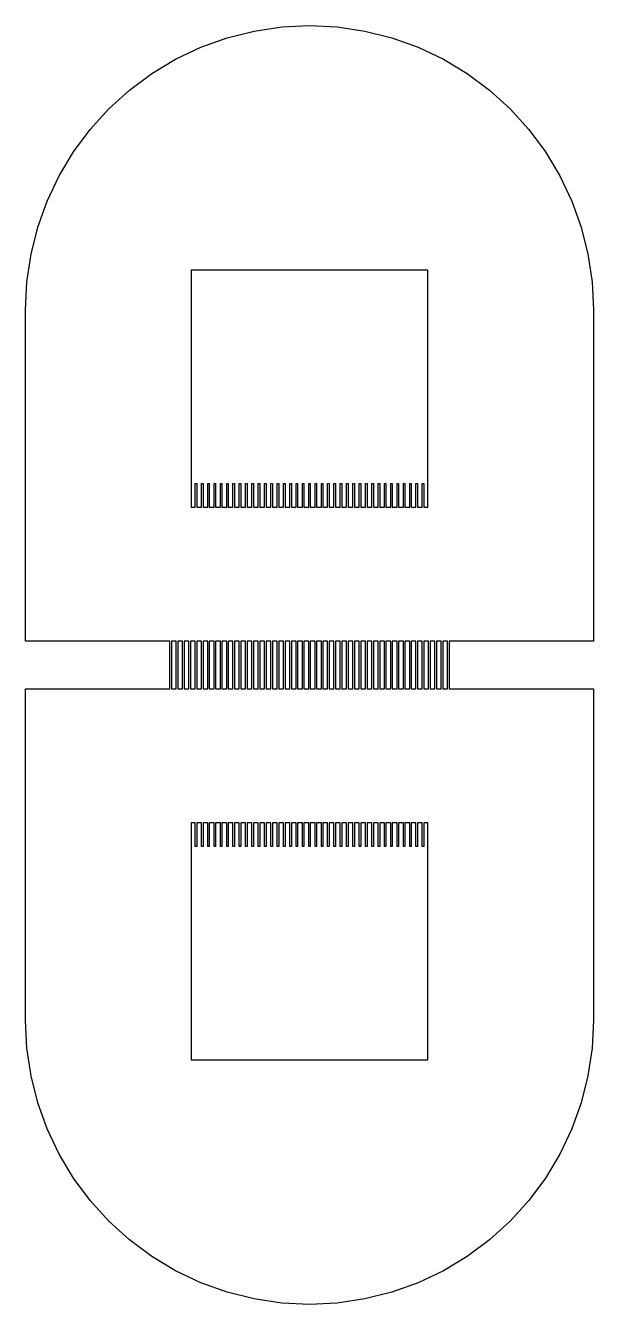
# Model space of a CAD drawing. Extents: x -25 to 122, y -49 to 104.
# Drawn here: x 18.8 to 22.47, y 18.8 to 27.05 of the extents above; entities that cross this region are included whole.
import ezdxf

# ---------------------------------------------------------------- set-up
doc = ezdxf.new("R2010")
doc.units = 0

msp = doc.modelspace()

# ---------------------------------------------------------------- linework, layer by layer
for p, q in [((20.1023, 26.9755), (20.2769, 27.0192)), ((20.2769, 27.0192), (20.455, 27.0456)), ((20.455, 27.0456), (20.6347, 27.0544)), ((20.6347, 27.0544), (20.8145, 27.0456)), ((20.8145, 27.0456), (20.9926, 27.0192)), ((20.9926, 27.0192), (21.1672, 26.9755)), ((19.7701, 26.8378), (19.9328, 26.9148)), ((19.9328, 26.9148), (20.1023, 26.9755)), ((21.1672, 26.9755), (21.3367, 26.9148)), ((21.3367, 26.9148), (21.4994, 26.8378)), ((19.6157, 26.7453), (19.7701, 26.8378)), ((21.4994, 26.8378), (21.6538, 26.7453)), ((19.4711, 26.6381), (19.6157, 26.7453)), ((21.6538, 26.7453), (21.7983, 26.6381)), ((19.3378, 26.5172), (19.4711, 26.6381)), ((21.7983, 26.6381), (21.9317, 26.5172)), ((19.2169, 26.3839), (19.3378, 26.5172)), ((21.9317, 26.5172), (22.0526, 26.3839)), ((19.1097, 26.2393), (19.2169, 26.3839)), ((22.0526, 26.3839), (22.1598, 26.2393)), ((19.0171, 26.0849), (19.1097, 26.2393)), ((22.1598, 26.2393), (22.2523, 26.0849)), ((18.9402, 25.9222), (19.0171, 26.0849)), ((22.2523, 26.0849), (22.3293, 25.9222)), ((18.8795, 25.7527), (18.9402, 25.9222)), ((22.3293, 25.9222), (22.39, 25.7527)), ((18.8358, 25.5781), (18.8795, 25.7527)), ((22.39, 25.7527), (22.4337, 25.5781)), ((18.8094, 25.4), (18.8358, 25.5781)), ((22.4337, 25.5781), (22.4601, 25.4)), ((21.399, 25.475), (19.8705, 25.475)), ((19.8705, 25.475), (19.8705, 23.9465)), ((21.399, 23.9465), (21.399, 25.475)), ((18.8006, 25.2202), (18.8094, 25.4)), ((22.4601, 25.4), (22.4689, 25.2202)), ((18.8006, 23.0803), (18.8006, 25.2202)), ((22.4689, 25.2202), (22.4689, 23.0803)), ((19.896, 24.0993), (19.9062, 24.0993)), ((19.896, 23.9465), (19.896, 24.0993)), ((19.9062, 24.0993), (19.9062, 23.9465)), ((19.9367, 23.9465), (19.9367, 24.0993)), ((19.9367, 24.0993), (19.9469, 24.0993)), ((19.9469, 24.0993), (19.9469, 23.9465)), ((19.9775, 23.9465), (19.9775, 24.0993)), ((19.9775, 24.0993), (19.9877, 24.0993)), ((19.9877, 24.0993), (19.9877, 23.9465)), ((20.0182, 23.9465), (20.0182, 24.0993)), ((20.0182, 24.0993), (20.0285, 24.0993)), ((20.0285, 24.0993), (20.0285, 23.9465)), ((20.059, 23.9465), (20.059, 24.0993)), ((20.059, 24.0993), (20.0692, 24.0993)), ((20.0692, 24.0993), (20.0692, 23.9465)), ((20.0998, 23.9465), (20.0998, 24.0993)), ((20.0998, 24.0993), (20.11, 24.0993)), ((20.11, 24.0993), (20.11, 23.9465)), ((20.1405, 23.9465), (20.1405, 24.0993)), ((20.1405, 24.0993), (20.1507, 24.0993)), ((20.1507, 24.0993), (20.1507, 23.9465)), ((20.1813, 23.9465), (20.1813, 24.0993)), ((20.1813, 24.0993), (20.1915, 24.0993)), ((20.1915, 24.0993), (20.1915, 23.9465)), ((20.222, 23.9465), (20.222, 24.0993)), ((20.222, 24.0993), (20.2323, 24.0993)), ((20.2323, 24.0993), (20.2323, 23.9465)), ((20.2628, 23.9465), (20.2628, 24.0993)), ((20.2628, 24.0993), (20.273, 24.0993)), ((20.273, 24.0993), (20.273, 23.9465)), ((20.3036, 23.9465), (20.3036, 24.0993)), ((20.3036, 24.0993), (20.3138, 24.0993)), ((20.3138, 24.0993), (20.3138, 23.9465)), ((20.3443, 23.9465), (20.3443, 24.0993)), ((20.3443, 24.0993), (20.3545, 24.0993)), ((20.3545, 24.0993), (20.3545, 23.9465)), ((20.3851, 23.9465), (20.3851, 24.0993)), ((20.3851, 24.0993), (20.3953, 24.0993)), ((20.3953, 24.0993), (20.3953, 23.9465)), ((20.4259, 23.9465), (20.4259, 24.0993)), ((20.4259, 24.0993), (20.4361, 24.0993)), ((20.4361, 24.0993), (20.4361, 23.9465)), ((20.4666, 23.9465), (20.4666, 24.0993)), ((20.4666, 24.0993), (20.4768, 24.0993)), ((20.4768, 24.0993), (20.4768, 23.9465)), ((20.5074, 23.9465), (20.5074, 24.0993)), ((20.5074, 24.0993), (20.5176, 24.0993)), ((20.5176, 24.0993), (20.5176, 23.9465)), ((20.5481, 23.9465), (20.5481, 24.0993)), ((20.5481, 24.0993), (20.5583, 24.0993)), ((20.5583, 24.0993), (20.5583, 23.9465)), ((20.5889, 23.9465), (20.5889, 24.0993)), ((20.5889, 24.0993), (20.5991, 24.0993)), ((20.5991, 24.0993), (20.5991, 23.9465)), ((20.6297, 23.9465), (20.6297, 24.0993)), ((20.6297, 24.0993), (20.6398, 24.0993)), ((20.6398, 24.0993), (20.6398, 23.9465)), ((20.6704, 23.9465), (20.6704, 24.0993)), ((20.6704, 24.0993), (20.6806, 24.0993)), ((20.6806, 24.0993), (20.6806, 23.9465)), ((20.7112, 23.9465), (20.7112, 24.0993)), ((20.7112, 24.0993), (20.7213, 24.0993)), ((20.7213, 24.0993), (20.7213, 23.9465)), ((20.7519, 23.9465), (20.7519, 24.0993)), ((20.7519, 24.0993), (20.7621, 24.0993)), ((20.7621, 24.0993), (20.7621, 23.9465)), ((20.7927, 23.9465), (20.7927, 24.0993)), ((20.7927, 24.0993), (20.8029, 24.0993)), ((20.8029, 24.0993), (20.8029, 23.9465)), ((20.8334, 23.9465), (20.8334, 24.0993)), ((20.8334, 24.0993), (20.8436, 24.0993)), ((20.8436, 24.0993), (20.8436, 23.9465)), ((20.8742, 23.9465), (20.8742, 24.0993)), ((20.8742, 24.0993), (20.8844, 24.0993)), ((20.8844, 24.0993), (20.8844, 23.9465)), ((20.915, 23.9465), (20.915, 24.0993)), ((20.915, 24.0993), (20.9251, 24.0993)), ((20.9251, 24.0993), (20.9251, 23.9465)), ((20.9557, 23.9465), (20.9557, 24.0993)), ((20.9557, 24.0993), (20.9659, 24.0993)), ((20.9659, 24.0993), (20.9659, 23.9465)), ((20.9965, 23.9465), (20.9965, 24.0993)), ((20.9965, 24.0993), (21.0067, 24.0993)), ((21.0067, 24.0993), (21.0067, 23.9465)), ((21.0372, 23.9465), (21.0372, 24.0993)), ((21.0372, 24.0993), (21.0474, 24.0993)), ((21.0474, 24.0993), (21.0474, 23.9465)), ((21.078, 23.9465), (21.078, 24.0993)), ((21.078, 24.0993), (21.0882, 24.0993)), ((21.0882, 24.0993), (21.0882, 23.9465)), ((21.1188, 23.9465), (21.1188, 24.0993)), ((21.1188, 24.0993), (21.1289, 24.0993)), ((21.1289, 24.0993), (21.1289, 23.9465)), ((21.1595, 23.9465), (21.1595, 24.0993)), ((21.1595, 24.0993), (21.1697, 24.0993)), ((21.1697, 24.0993), (21.1697, 23.9465)), ((21.2003, 23.9465), (21.2003, 24.0993)), ((21.2003, 24.0993), (21.2105, 24.0993)), ((21.2105, 24.0993), (21.2105, 23.9465)), ((21.241, 23.9465), (21.241, 24.0993)), ((21.241, 24.0993), (21.2512, 24.0993)), ((21.2512, 24.0993), (21.2512, 23.9465)), ((21.2818, 23.9465), (21.2818, 24.0993)), ((21.2818, 24.0993), (21.292, 24.0993)), ((21.292, 24.0993), (21.292, 23.9465)), ((21.3226, 23.9465), (21.3226, 24.0993)), ((21.3226, 24.0993), (21.3327, 24.0993)), ((21.3327, 24.0993), (21.3327, 23.9465)), ((21.3633, 23.9465), (21.3633, 24.0993)), ((21.3633, 24.0993), (21.3735, 24.0993)), ((21.3735, 24.0993), (21.3735, 23.9465)), ((19.8705, 23.9465), (19.896, 23.9465)), ((19.9062, 23.9465), (19.9367, 23.9465)), ((19.9469, 23.9465), (19.9775, 23.9465)), ((19.9877, 23.9465), (20.0182, 23.9465)), ((20.0285, 23.9465), (20.059, 23.9465)), ((20.0692, 23.9465), (20.0998, 23.9465)), ((20.11, 23.9465), (20.1405, 23.9465)), ((20.1507, 23.9465), (20.1813, 23.9465)), ((20.1915, 23.9465), (20.222, 23.9465)), ((20.2323, 23.9465), (20.2628, 23.9465)), ((20.273, 23.9465), (20.3036, 23.9465)), ((20.3138, 23.9465), (20.3443, 23.9465)), ((20.3545, 23.9465), (20.3851, 23.9465)), ((20.3953, 23.9465), (20.4259, 23.9465)), ((20.4361, 23.9465), (20.4666, 23.9465)), ((20.4768, 23.9465), (20.5074, 23.9465)), ((20.5176, 23.9465), (20.5481, 23.9465)), ((20.5583, 23.9465), (20.5889, 23.9465)), ((20.5991, 23.9465), (20.6297, 23.9465)), ((20.6398, 23.9465), (20.6704, 23.9465)), ((20.6806, 23.9465), (20.7112, 23.9465)), ((20.7213, 23.9465), (20.7519, 23.9465)), ((20.7621, 23.9465), (20.7927, 23.9465)), ((20.8029, 23.9465), (20.8334, 23.9465)), ((20.8436, 23.9465), (20.8742, 23.9465)), ((20.8844, 23.9465), (20.915, 23.9465)), ((20.9251, 23.9465), (20.9557, 23.9465)), ((20.9659, 23.9465), (20.9965, 23.9465)), ((21.0067, 23.9465), (21.0372, 23.9465)), ((21.0474, 23.9465), (21.078, 23.9465)), ((21.0882, 23.9465), (21.1188, 23.9465)), ((21.1289, 23.9465), (21.1595, 23.9465)), ((21.1697, 23.9465), (21.2003, 23.9465)), ((21.2105, 23.9465), (21.241, 23.9465)), ((21.2512, 23.9465), (21.2818, 23.9465)), ((21.292, 23.9465), (21.3226, 23.9465)), ((21.3327, 23.9465), (21.3633, 23.9465)), ((21.3735, 23.9465), (21.399, 23.9465)), ((19.7329, 23.0803), (18.8006, 23.0803)), ((19.7329, 22.7746), (19.7329, 23.0803)), ((19.7737, 23.0803), (19.7431, 23.0803)), ((19.7431, 23.0803), (19.7431, 22.7746)), ((19.7737, 22.7746), (19.7737, 23.0803)), ((19.8145, 23.0803), (19.7839, 23.0803)), ((19.7839, 23.0803), (19.7839, 22.7746)), ((19.8145, 22.7746), (19.8145, 23.0803)), ((19.8552, 23.0803), (19.8246, 23.0803)), ((19.8246, 23.0803), (19.8246, 22.7746)), ((19.8552, 22.7746), (19.8552, 23.0803)), ((19.896, 23.0803), (19.8654, 23.0803)), ((19.8654, 23.0803), (19.8654, 22.7746)), ((19.896, 22.7746), (19.896, 23.0803)), ((19.9367, 23.0803), (19.9062, 23.0803)), ((19.9062, 23.0803), (19.9062, 22.7746)), ((19.9367, 22.7746), (19.9367, 23.0803)), ((19.9775, 23.0803), (19.9469, 23.0803)), ((19.9469, 23.0803), (19.9469, 22.7746)), ((19.9775, 22.7746), (19.9775, 23.0803)), ((20.0182, 23.0803), (19.9877, 23.0803)), ((19.9877, 23.0803), (19.9877, 22.7746)), ((20.0182, 22.7746), (20.0182, 23.0803)), ((20.059, 23.0803), (20.0285, 23.0803)), ((20.0285, 23.0803), (20.0285, 22.7746)), ((20.059, 22.7746), (20.059, 23.0803)), ((20.0998, 23.0803), (20.0692, 23.0803)), ((20.0692, 23.0803), (20.0692, 22.7746)), ((20.0998, 22.7746), (20.0998, 23.0803)), ((20.1405, 23.0803), (20.11, 23.0803)), ((20.11, 23.0803), (20.11, 22.7746)), ((20.1405, 22.7746), (20.1405, 23.0803)), ((20.1813, 23.0803), (20.1507, 23.0803)), ((20.1507, 23.0803), (20.1507, 22.7746)), ((20.1813, 22.7746), (20.1813, 23.0803)), ((20.222, 23.0803), (20.1915, 23.0803)), ((20.1915, 23.0803), (20.1915, 22.7746)), ((20.222, 22.7746), (20.222, 23.0803)), ((20.2628, 23.0803), (20.2323, 23.0803)), ((20.2323, 23.0803), (20.2323, 22.7746)), ((20.2628, 22.7746), (20.2628, 23.0803)), ((20.3036, 23.0803), (20.273, 23.0803)), ((20.273, 23.0803), (20.273, 22.7746)), ((20.3036, 22.7746), (20.3036, 23.0803)), ((20.3443, 23.0803), (20.3138, 23.0803)), ((20.3138, 23.0803), (20.3138, 22.7746)), ((20.3443, 22.7746), (20.3443, 23.0803)), ((20.3851, 23.0803), (20.3545, 23.0803)), ((20.3545, 23.0803), (20.3545, 22.7746)), ((20.3851, 22.7746), (20.3851, 23.0803)), ((20.4259, 23.0803), (20.3953, 23.0803)), ((20.3953, 23.0803), (20.3953, 22.7746)), ((20.4259, 22.7746), (20.4259, 23.0803)), ((20.4666, 23.0803), (20.4361, 23.0803)), ((20.4361, 23.0803), (20.4361, 22.7746)), ((20.4666, 22.7746), (20.4666, 23.0803)), ((20.5074, 23.0803), (20.4768, 23.0803)), ((20.4768, 23.0803), (20.4768, 22.7746)), ((20.5074, 22.7746), (20.5074, 23.0803)), ((20.5481, 23.0803), (20.5176, 23.0803)), ((20.5176, 23.0803), (20.5176, 22.7746)), ((20.5481, 22.7746), (20.5481, 23.0803)), ((20.5889, 23.0803), (20.5583, 23.0803)), ((20.5583, 23.0803), (20.5583, 22.7746)), ((20.5889, 22.7746), (20.5889, 23.0803)), ((20.6297, 23.0803), (20.5991, 23.0803)), ((20.5991, 23.0803), (20.5991, 22.7746)), ((20.6297, 22.7746), (20.6297, 23.0803)), ((20.6704, 23.0803), (20.6398, 23.0803)), ((20.6398, 23.0803), (20.6398, 22.7746)), ((20.6704, 22.7746), (20.6704, 23.0803)), ((20.7112, 23.0803), (20.6806, 23.0803)), ((20.6806, 23.0803), (20.6806, 22.7746)), ((20.7112, 22.7746), (20.7112, 23.0803)), ((20.7519, 23.0803), (20.7213, 23.0803)), ((20.7213, 23.0803), (20.7213, 22.7746)), ((20.7519, 22.7746), (20.7519, 23.0803)), ((20.7927, 23.0803), (20.7621, 23.0803)), ((20.7621, 23.0803), (20.7621, 22.7746)), ((20.7927, 22.7746), (20.7927, 23.0803)), ((20.8334, 23.0803), (20.8029, 23.0803)), ((20.8029, 23.0803), (20.8029, 22.7746)), ((20.8334, 22.7746), (20.8334, 23.0803)), ((20.8742, 23.0803), (20.8436, 23.0803)), ((20.8436, 23.0803), (20.8436, 22.7746)), ((20.8742, 22.7746), (20.8742, 23.0803)), ((20.915, 23.0803), (20.8844, 23.0803)), ((20.8844, 23.0803), (20.8844, 22.7746)), ((20.915, 22.7746), (20.915, 23.0803)), ((20.9557, 23.0803), (20.9251, 23.0803)), ((20.9251, 23.0803), (20.9251, 22.7746)), ((20.9557, 22.7746), (20.9557, 23.0803)), ((20.9965, 23.0803), (20.9659, 23.0803)), ((20.9659, 23.0803), (20.9659, 22.7746)), ((20.9965, 22.7746), (20.9965, 23.0803)), ((21.0372, 23.0803), (21.0067, 23.0803)), ((21.0067, 23.0803), (21.0067, 22.7746)), ((21.0372, 22.7746), (21.0372, 23.0803)), ((21.078, 23.0803), (21.0474, 23.0803)), ((21.0474, 23.0803), (21.0474, 22.7746)), ((21.078, 22.7746), (21.078, 23.0803)), ((21.1188, 23.0803), (21.0882, 23.0803)), ((21.0882, 23.0803), (21.0882, 22.7746)), ((21.1188, 22.7746), (21.1188, 23.0803)), ((21.1595, 23.0803), (21.1289, 23.0803)), ((21.1289, 23.0803), (21.1289, 22.7746)), ((21.1595, 22.7746), (21.1595, 23.0803)), ((21.2003, 23.0803), (21.1697, 23.0803)), ((21.1697, 23.0803), (21.1697, 22.7746)), ((21.2003, 22.7746), (21.2003, 23.0803)), ((21.241, 23.0803), (21.2105, 23.0803)), ((21.2105, 23.0803), (21.2105, 22.7746)), ((21.241, 22.7746), (21.241, 23.0803)), ((21.2818, 23.0803), (21.2512, 23.0803)), ((21.2512, 23.0803), (21.2512, 22.7746)), ((21.2818, 22.7746), (21.2818, 23.0803)), ((21.3226, 23.0803), (21.292, 23.0803)), ((21.292, 23.0803), (21.292, 22.7746)), ((21.3226, 22.7746), (21.3226, 23.0803)), ((21.3633, 23.0803), (21.3327, 23.0803)), ((21.3327, 23.0803), (21.3327, 22.7746)), ((21.3633, 22.7746), (21.3633, 23.0803)), ((21.4041, 23.0803), (21.3735, 23.0803)), ((21.3735, 23.0803), (21.3735, 22.7746)), ((21.4041, 22.7746), (21.4041, 23.0803)), ((21.4448, 23.0803), (21.4143, 23.0803)), ((21.4143, 23.0803), (21.4143, 22.7746)), ((21.4448, 22.7746), (21.4448, 23.0803)), ((21.4856, 23.0803), (21.455, 23.0803)), ((21.455, 23.0803), (21.455, 22.7746)), ((21.4856, 22.7746), (21.4856, 23.0803)), ((21.5264, 23.0803), (21.4958, 23.0803)), ((21.4958, 23.0803), (21.4958, 22.7746)), ((21.5264, 22.7746), (21.5264, 23.0803)), ((22.4689, 23.0803), (21.5365, 23.0803)), ((21.5365, 23.0803), (21.5365, 22.7746)), ((18.8006, 20.6347), (18.8006, 22.7746)), ((18.8006, 22.7746), (19.7329, 22.7746)), ((19.7431, 22.7746), (19.7737, 22.7746)), ((19.7839, 22.7746), (19.8145, 22.7746)), ((19.8246, 22.7746), (19.8552, 22.7746)), ((19.8654, 22.7746), (19.896, 22.7746)), ((19.9062, 22.7746), (19.9367, 22.7746)), ((19.9469, 22.7746), (19.9775, 22.7746)), ((19.9877, 22.7746), (20.0182, 22.7746)), ((20.0285, 22.7746), (20.059, 22.7746)), ((20.0692, 22.7746), (20.0998, 22.7746)), ((20.11, 22.7746), (20.1405, 22.7746)), ((20.1507, 22.7746), (20.1813, 22.7746)), ((20.1915, 22.7746), (20.222, 22.7746)), ((20.2323, 22.7746), (20.2628, 22.7746)), ((20.273, 22.7746), (20.3036, 22.7746)), ((20.3138, 22.7746), (20.3443, 22.7746)), ((20.3545, 22.7746), (20.3851, 22.7746)), ((20.3953, 22.7746), (20.4259, 22.7746)), ((20.4361, 22.7746), (20.4666, 22.7746)), ((20.4768, 22.7746), (20.5074, 22.7746)), ((20.5176, 22.7746), (20.5481, 22.7746)), ((20.5583, 22.7746), (20.5889, 22.7746)), ((20.5991, 22.7746), (20.6297, 22.7746)), ((20.6398, 22.7746), (20.6704, 22.7746)), ((20.6806, 22.7746), (20.7112, 22.7746)), ((20.7213, 22.7746), (20.7519, 22.7746)), ((20.7621, 22.7746), (20.7927, 22.7746)), ((20.8029, 22.7746), (20.8334, 22.7746)), ((20.8436, 22.7746), (20.8742, 22.7746)), ((20.8844, 22.7746), (20.915, 22.7746)), ((20.9251, 22.7746), (20.9557, 22.7746)), ((20.9659, 22.7746), (20.9965, 22.7746)), ((21.0067, 22.7746), (21.0372, 22.7746)), ((21.0474, 22.7746), (21.078, 22.7746)), ((21.0882, 22.7746), (21.1188, 22.7746)), ((21.1289, 22.7746), (21.1595, 22.7746)), ((21.1697, 22.7746), (21.2003, 22.7746)), ((21.2105, 22.7746), (21.241, 22.7746)), ((21.2512, 22.7746), (21.2818, 22.7746)), ((21.292, 22.7746), (21.3226, 22.7746)), ((21.3327, 22.7746), (21.3633, 22.7746)), ((21.3735, 22.7746), (21.4041, 22.7746)), ((21.4143, 22.7746), (21.4448, 22.7746)), ((21.455, 22.7746), (21.4856, 22.7746)), ((21.4958, 22.7746), (21.5264, 22.7746)), ((21.5365, 22.7746), (22.4689, 22.7746)), ((22.4689, 22.7746), (22.4689, 20.6347)), ((19.896, 21.9085), (19.8705, 21.9085)), ((19.8705, 21.9085), (19.8705, 20.38)), ((19.896, 21.7556), (19.896, 21.9085)), ((19.9367, 21.9085), (19.9062, 21.9085)), ((19.9062, 21.9085), (19.9062, 21.7556)), ((19.9367, 21.7556), (19.9367, 21.9085)), ((19.9775, 21.9085), (19.9469, 21.9085)), ((19.9469, 21.9085), (19.9469, 21.7556)), ((19.9775, 21.7556), (19.9775, 21.9085)), ((20.0182, 21.9085), (19.9877, 21.9085)), ((19.9877, 21.9085), (19.9877, 21.7556)), ((20.0182, 21.7556), (20.0182, 21.9085)), ((20.059, 21.9085), (20.0285, 21.9085)), ((20.0285, 21.9085), (20.0285, 21.7556)), ((20.059, 21.7556), (20.059, 21.9085)), ((20.0998, 21.9085), (20.0692, 21.9085)), ((20.0692, 21.9085), (20.0692, 21.7556)), ((20.0998, 21.7556), (20.0998, 21.9085)), ((20.1405, 21.9085), (20.11, 21.9085)), ((20.11, 21.9085), (20.11, 21.7556)), ((20.1405, 21.7556), (20.1405, 21.9085)), ((20.1813, 21.9085), (20.1507, 21.9085)), ((20.1507, 21.9085), (20.1507, 21.7556)), ((20.1813, 21.7556), (20.1813, 21.9085)), ((20.222, 21.9085), (20.1915, 21.9085)), ((20.1915, 21.9085), (20.1915, 21.7556)), ((20.222, 21.7556), (20.222, 21.9085)), ((20.2628, 21.9085), (20.2323, 21.9085)), ((20.2323, 21.9085), (20.2323, 21.7556)), ((20.2628, 21.7556), (20.2628, 21.9085)), ((20.3036, 21.9085), (20.273, 21.9085)), ((20.273, 21.9085), (20.273, 21.7556)), ((20.3036, 21.7556), (20.3036, 21.9085)), ((20.3443, 21.9085), (20.3138, 21.9085)), ((20.3138, 21.9085), (20.3138, 21.7556)), ((20.3443, 21.7556), (20.3443, 21.9085)), ((20.3851, 21.9085), (20.3545, 21.9085)), ((20.3545, 21.9085), (20.3545, 21.7556)), ((20.3851, 21.7556), (20.3851, 21.9085)), ((20.4259, 21.9085), (20.3953, 21.9085)), ((20.3953, 21.9085), (20.3953, 21.7556)), ((20.4259, 21.7556), (20.4259, 21.9085)), ((20.4666, 21.9085), (20.4361, 21.9085)), ((20.4361, 21.9085), (20.4361, 21.7556)), ((20.4666, 21.7556), (20.4666, 21.9085)), ((20.5074, 21.9085), (20.4768, 21.9085)), ((20.4768, 21.9085), (20.4768, 21.7556)), ((20.5074, 21.7556), (20.5074, 21.9085)), ((20.5481, 21.9085), (20.5176, 21.9085)), ((20.5176, 21.9085), (20.5176, 21.7556)), ((20.5481, 21.7556), (20.5481, 21.9085)), ((20.5889, 21.9085), (20.5583, 21.9085)), ((20.5583, 21.9085), (20.5583, 21.7556)), ((20.5889, 21.7556), (20.5889, 21.9085)), ((20.6297, 21.9085), (20.5991, 21.9085)), ((20.5991, 21.9085), (20.5991, 21.7556)), ((20.6297, 21.7556), (20.6297, 21.9085)), ((20.6704, 21.9085), (20.6398, 21.9085)), ((20.6398, 21.9085), (20.6398, 21.7556)), ((20.6704, 21.7556), (20.6704, 21.9085)), ((20.7112, 21.9085), (20.6806, 21.9085)), ((20.6806, 21.9085), (20.6806, 21.7556)), ((20.7112, 21.7556), (20.7112, 21.9085)), ((20.7519, 21.9085), (20.7213, 21.9085)), ((20.7213, 21.9085), (20.7213, 21.7556)), ((20.7519, 21.7556), (20.7519, 21.9085)), ((20.7927, 21.9085), (20.7621, 21.9085)), ((20.7621, 21.9085), (20.7621, 21.7556)), ((20.7927, 21.7556), (20.7927, 21.9085)), ((20.8334, 21.9085), (20.8029, 21.9085)), ((20.8029, 21.9085), (20.8029, 21.7556)), ((20.8334, 21.7556), (20.8334, 21.9085)), ((20.8742, 21.9085), (20.8436, 21.9085)), ((20.8436, 21.9085), (20.8436, 21.7556)), ((20.8742, 21.7556), (20.8742, 21.9085)), ((20.915, 21.9085), (20.8844, 21.9085)), ((20.8844, 21.9085), (20.8844, 21.7556)), ((20.915, 21.7556), (20.915, 21.9085)), ((20.9557, 21.9085), (20.9251, 21.9085)), ((20.9251, 21.9085), (20.9251, 21.7556)), ((20.9557, 21.7556), (20.9557, 21.9085)), ((20.9965, 21.9085), (20.9659, 21.9085)), ((20.9659, 21.9085), (20.9659, 21.7556)), ((20.9965, 21.7556), (20.9965, 21.9085)), ((21.0372, 21.9085), (21.0067, 21.9085)), ((21.0067, 21.9085), (21.0067, 21.7556)), ((21.0372, 21.7556), (21.0372, 21.9085)), ((21.078, 21.9085), (21.0474, 21.9085)), ((21.0474, 21.9085), (21.0474, 21.7556)), ((21.078, 21.7556), (21.078, 21.9085)), ((21.1188, 21.9085), (21.0882, 21.9085)), ((21.0882, 21.9085), (21.0882, 21.7556)), ((21.1188, 21.7556), (21.1188, 21.9085)), ((21.1595, 21.9085), (21.1289, 21.9085)), ((21.1289, 21.9085), (21.1289, 21.7556)), ((21.1595, 21.7556), (21.1595, 21.9085)), ((21.2003, 21.9085), (21.1697, 21.9085)), ((21.1697, 21.9085), (21.1697, 21.7556)), ((21.2003, 21.7556), (21.2003, 21.9085)), ((21.241, 21.9085), (21.2105, 21.9085)), ((21.2105, 21.9085), (21.2105, 21.7556)), ((21.241, 21.7556), (21.241, 21.9085)), ((21.2818, 21.9085), (21.2512, 21.9085)), ((21.2512, 21.9085), (21.2512, 21.7556)), ((21.2818, 21.7556), (21.2818, 21.9085)), ((21.3226, 21.9085), (21.292, 21.9085)), ((21.292, 21.9085), (21.292, 21.7556)), ((21.3226, 21.7556), (21.3226, 21.9085)), ((21.3633, 21.9085), (21.3327, 21.9085)), ((21.3327, 21.9085), (21.3327, 21.7556)), ((21.3633, 21.7556), (21.3633, 21.9085)), ((21.399, 21.9085), (21.3735, 21.9085)), ((21.3735, 21.9085), (21.3735, 21.7556)), ((21.399, 20.38), (21.399, 21.9085)), ((19.9062, 21.7556), (19.896, 21.7556)), ((19.9469, 21.7556), (19.9367, 21.7556)), ((19.9877, 21.7556), (19.9775, 21.7556)), ((20.0285, 21.7556), (20.0182, 21.7556)), ((20.0692, 21.7556), (20.059, 21.7556)), ((20.11, 21.7556), (20.0998, 21.7556)), ((20.1507, 21.7556), (20.1405, 21.7556)), ((20.1915, 21.7556), (20.1813, 21.7556)), ((20.2323, 21.7556), (20.222, 21.7556)), ((20.273, 21.7556), (20.2628, 21.7556)), ((20.3138, 21.7556), (20.3036, 21.7556)), ((20.3545, 21.7556), (20.3443, 21.7556)), ((20.3953, 21.7556), (20.3851, 21.7556)), ((20.4361, 21.7556), (20.4259, 21.7556)), ((20.4768, 21.7556), (20.4666, 21.7556)), ((20.5176, 21.7556), (20.5074, 21.7556)), ((20.5583, 21.7556), (20.5481, 21.7556)), ((20.5991, 21.7556), (20.5889, 21.7556)), ((20.6398, 21.7556), (20.6297, 21.7556)), ((20.6806, 21.7556), (20.6704, 21.7556)), ((20.7213, 21.7556), (20.7112, 21.7556)), ((20.7621, 21.7556), (20.7519, 21.7556)), ((20.8029, 21.7556), (20.7927, 21.7556)), ((20.8436, 21.7556), (20.8334, 21.7556)), ((20.8844, 21.7556), (20.8742, 21.7556)), ((20.9251, 21.7556), (20.915, 21.7556)), ((20.9659, 21.7556), (20.9557, 21.7556)), ((21.0067, 21.7556), (20.9965, 21.7556)), ((21.0474, 21.7556), (21.0372, 21.7556)), ((21.0882, 21.7556), (21.078, 21.7556)), ((21.1289, 21.7556), (21.1188, 21.7556)), ((21.1697, 21.7556), (21.1595, 21.7556)), ((21.2105, 21.7556), (21.2003, 21.7556)), ((21.2512, 21.7556), (21.241, 21.7556)), ((21.292, 21.7556), (21.2818, 21.7556)), ((21.3327, 21.7556), (21.3226, 21.7556)), ((21.3735, 21.7556), (21.3633, 21.7556)), ((18.8094, 20.455), (18.8006, 20.6347)), ((22.4689, 20.6347), (22.4601, 20.455)), ((18.8358, 20.2769), (18.8094, 20.455)), ((22.4601, 20.455), (22.4337, 20.2769)), ((19.8705, 20.38), (21.399, 20.38)), ((18.8795, 20.1023), (18.8358, 20.2769)), ((22.4337, 20.2769), (22.39, 20.1023)), ((18.9402, 19.9328), (18.8795, 20.1023)), ((22.39, 20.1023), (22.3293, 19.9328)), ((19.0171, 19.7701), (18.9402, 19.9328)), ((22.3293, 19.9328), (22.2523, 19.7701)), ((19.1097, 19.6157), (19.0171, 19.7701)), ((22.2523, 19.7701), (22.1598, 19.6157)), ((19.2169, 19.4711), (19.1097, 19.6157)), ((22.1598, 19.6157), (22.0526, 19.4711)), ((19.3378, 19.3378), (19.2169, 19.4711)), ((22.0526, 19.4711), (21.9317, 19.3378)), ((19.4711, 19.2169), (19.3378, 19.3378)), ((21.9317, 19.3378), (21.7983, 19.2169)), ((19.6157, 19.1097), (19.4711, 19.2169)), ((21.7983, 19.2169), (21.6538, 19.1097)), ((19.7701, 19.0171), (19.6157, 19.1097)), ((21.6538, 19.1097), (21.4994, 19.0171)), ((19.9328, 18.9402), (19.7701, 19.0171)), ((21.4994, 19.0171), (21.3367, 18.9402)), ((20.1023, 18.8795), (19.9328, 18.9402)), ((21.3367, 18.9402), (21.1672, 18.8795)), ((20.2769, 18.8358), (20.1023, 18.8795)), ((20.455, 18.8094), (20.2769, 18.8358)), ((20.9926, 18.8358), (20.8145, 18.8094)), ((21.1672, 18.8795), (20.9926, 18.8358)), ((20.6347, 18.8006), (20.455, 18.8094)), ((20.8145, 18.8094), (20.6347, 18.8006))]:
    msp.add_line(p, q)

doc.saveas('drawing.dxf')
